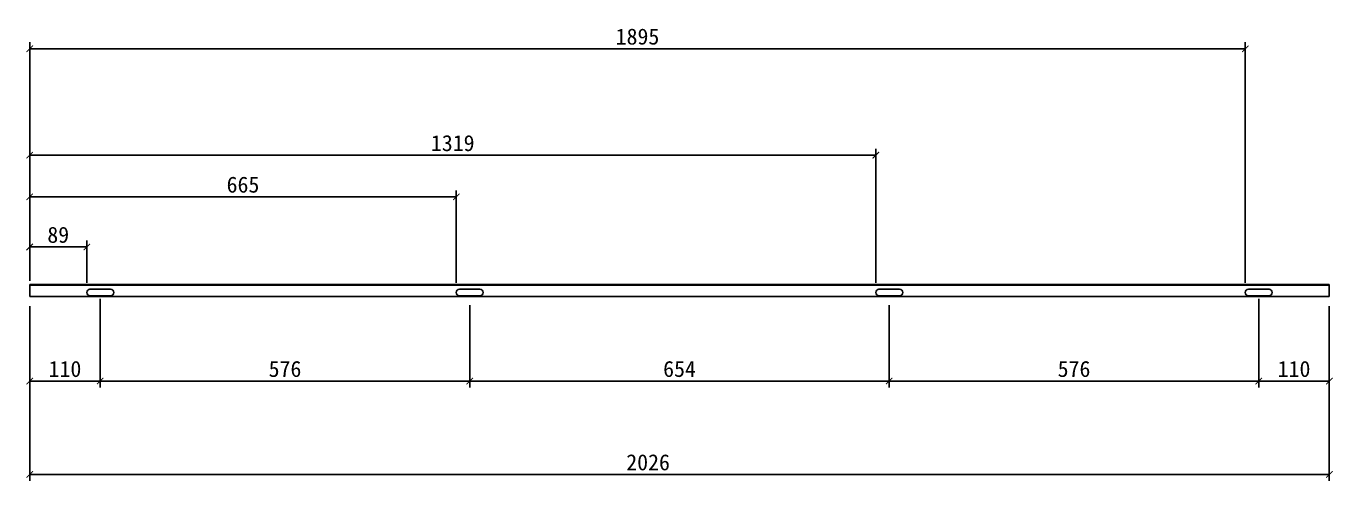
# Model space of a CAD drawing. Header units: millimetres. Extents: x -44117 to 256353, y -2095463 to 65325.
# Drawn here: x 123911 to 125948, y -956853 to -956145 of the extents above; entities that cross this region are included whole.
import ezdxf

# ---------------------------------------------------------------- set-up
doc = ezdxf.new("R2010")
doc.units = ezdxf.units.MM
doc.header["$LTSCALE"] = 10
doc.dimstyles.new('ISO-25', dxfattribs={"dimtxt": 2.5, "dimasz": 2.5, "dimexe": 1, "dimexo": 1, "dimtad": 1, "dimtxsty": 'Standard', "dimblk": 'ARCHTICK', "dimcen": 2.5, "dimadec": 0, "dimazin": 0, "dimtfac": 1, "dimtmove": 0, "dimatfit": 3, "dimfxl": 0, "dimarcsym": 0})

# ---------------------------------------------------------------- blocks, each defined once
blk = doc.blocks.new('_ArchTick')
at = {"color": 0, "linetype": 'ByBlock', "const_width": 0.15}
blk.add_lwpolyline([(-0.5, -0.5), (0.5, 0.5)], dxfattribs=at)
blk = doc.blocks.new('*D6518')
at = {"color": 0, "lineweight": -2}
for p, q in [((123916.6, -956581.2), (123916.6, -956853.3)), ((125942.6, -956581.2), (125942.6, -956853.3)), ((123916.6, -956843.3), (125942.6, -956843.3))]:
    blk.add_line(p, q, dxfattribs=at)
at = {"layer": 'Defpoints', "color": 0}
for p in [(123916.6, -956566.2), (125942.6, -956566.2), (125942.6, -956843.3)]:
    blk.add_point(p, dxfattribs=at)
at = {"color": 0, "lineweight": -2, "xscale": 10, "yscale": 10, "zscale": 10, "rotation": 180}
blk.add_blockref('_ArchTick', (123916.6, -956843.3), dxfattribs=at)
at = {"color": 0, "lineweight": -2, "xscale": 10, "yscale": 10, "zscale": 10}
blk.add_blockref('_ArchTick', (125942.6, -956843.3), dxfattribs=at)
at = {"color": 0, "insert": (124880.6, -956824.6), "char_height": 25, "attachment_point": 5}
blk.add_mtext('2026', dxfattribs=at)
blk = doc.blocks.new('*D6519')
at = {"color": 0, "lineweight": -2}
for p, q in [((123916.6, -956581.2), (123916.6, -956707.8)), ((124026.6, -956569.8), (124026.6, -956707.8)), ((123916.6, -956697.8), (124026.6, -956697.8))]:
    blk.add_line(p, q, dxfattribs=at)
at = {"layer": 'Defpoints', "color": 0}
for p in [(124026.6, -956554.8), (123916.6, -956566.2), (124026.6, -956697.8)]:
    blk.add_point(p, dxfattribs=at)
at = {"color": 0, "lineweight": -2, "xscale": 10, "yscale": 10, "zscale": 10, "rotation": 180}
blk.add_blockref('_ArchTick', (123916.6, -956697.8), dxfattribs=at)
at = {"color": 0, "lineweight": -2, "xscale": 10, "yscale": 10, "zscale": 10}
blk.add_blockref('_ArchTick', (124026.6, -956697.8), dxfattribs=at)
at = {"color": 0, "insert": (123971.6, -956679.1), "char_height": 25, "attachment_point": 5}
blk.add_mtext('110', dxfattribs=at)
blk = doc.blocks.new('*D6520')
at = {"color": 0, "lineweight": -2}
for p, q in [((125832.6, -956569.8), (125832.6, -956707.8)), ((125942.6, -956581.2), (125942.6, -956707.8)), ((125832.6, -956697.8), (125942.6, -956697.8))]:
    blk.add_line(p, q, dxfattribs=at)
at = {"layer": 'Defpoints', "color": 0}
for p in [(125832.6, -956554.8), (125942.6, -956566.2), (125942.6, -956697.8)]:
    blk.add_point(p, dxfattribs=at)
at = {"color": 0, "lineweight": -2, "xscale": 10, "yscale": 10, "zscale": 10, "rotation": 180}
blk.add_blockref('_ArchTick', (125832.6, -956697.8), dxfattribs=at)
at = {"color": 0, "lineweight": -2, "xscale": 10, "yscale": 10, "zscale": 10}
blk.add_blockref('_ArchTick', (125942.6, -956697.8), dxfattribs=at)
at = {"color": 0, "insert": (125887.6, -956679.1), "char_height": 25, "attachment_point": 5}
blk.add_mtext('110', dxfattribs=at)
blk = doc.blocks.new('*D6521')
at = {"color": 0, "lineweight": -2}
for p, q in [((124026.6, -956579.8), (124026.6, -956707.8)), ((124602.6, -956579.8), (124602.6, -956707.8)), ((124026.6, -956697.8), (124602.6, -956697.8))]:
    blk.add_line(p, q, dxfattribs=at)
at = {"layer": 'Defpoints', "color": 0}
for p in [(124026.6, -956564.8), (124602.6, -956564.8), (124602.6, -956697.8)]:
    blk.add_point(p, dxfattribs=at)
at = {"color": 0, "lineweight": -2, "xscale": 10, "yscale": 10, "zscale": 10, "rotation": 180}
blk.add_blockref('_ArchTick', (124026.6, -956697.8), dxfattribs=at)
at = {"color": 0, "lineweight": -2, "xscale": 10, "yscale": 10, "zscale": 10}
blk.add_blockref('_ArchTick', (124602.6, -956697.8), dxfattribs=at)
at = {"color": 0, "insert": (124314.6, -956679.1), "char_height": 25, "attachment_point": 5}
blk.add_mtext('576', dxfattribs=at)
blk = doc.blocks.new('*D6522')
at = {"color": 0, "lineweight": -2}
for p, q in [((123916.6, -956533.6), (123916.6, -956478.9)), ((124005.6, -956544.8), (124005.6, -956478.9)), ((123916.6, -956488.9), (124005.6, -956488.9))]:
    blk.add_line(p, q, dxfattribs=at)
at = {"layer": 'Defpoints', "color": 0}
for p in [(124005.6, -956488.9), (123916.6, -956548.6), (124005.6, -956559.8)]:
    blk.add_point(p, dxfattribs=at)
at = {"color": 0, "lineweight": -2, "xscale": 10, "yscale": 10, "zscale": 10, "rotation": 180}
blk.add_blockref('_ArchTick', (123916.6, -956488.9), dxfattribs=at)
at = {"color": 0, "lineweight": -2, "xscale": 10, "yscale": 10, "zscale": 10}
blk.add_blockref('_ArchTick', (124005.6, -956488.9), dxfattribs=at)
at = {"color": 0, "insert": (123961.1, -956470.1), "char_height": 25, "attachment_point": 5}
blk.add_mtext('89', dxfattribs=at)
blk = doc.blocks.new('*D6523')
at = {"color": 0, "lineweight": -2}
for p, q in [((123916.6, -956533.6), (123916.6, -956400.7)), ((124581.6, -956544.8), (124581.6, -956400.7)), ((123916.6, -956410.7), (124581.6, -956410.7))]:
    blk.add_line(p, q, dxfattribs=at)
at = {"layer": 'Defpoints', "color": 0}
for p in [(124581.6, -956410.7), (123916.6, -956548.6), (124581.6, -956559.8)]:
    blk.add_point(p, dxfattribs=at)
at = {"color": 0, "lineweight": -2, "xscale": 10, "yscale": 10, "zscale": 10, "rotation": 180}
blk.add_blockref('_ArchTick', (123916.6, -956410.7), dxfattribs=at)
at = {"color": 0, "lineweight": -2, "xscale": 10, "yscale": 10, "zscale": 10}
blk.add_blockref('_ArchTick', (124581.6, -956410.7), dxfattribs=at)
at = {"color": 0, "insert": (124249.1, -956391.9), "char_height": 25, "attachment_point": 5}
blk.add_mtext('665', dxfattribs=at)
blk = doc.blocks.new('*D6524')
at = {"color": 0, "lineweight": -2}
for p, q in [((123916.6, -956541.7), (123916.6, -956170)), ((125811.6, -956544.8), (125811.6, -956170)), ((123916.6, -956180), (125811.6, -956180))]:
    blk.add_line(p, q, dxfattribs=at)
at = {"layer": 'Defpoints', "color": 0}
for p in [(125811.6, -956180), (123916.6, -956556.7), (125811.6, -956559.8)]:
    blk.add_point(p, dxfattribs=at)
at = {"color": 0, "lineweight": -2, "xscale": 10, "yscale": 10, "zscale": 10, "rotation": 180}
blk.add_blockref('_ArchTick', (123916.6, -956180), dxfattribs=at)
at = {"color": 0, "lineweight": -2, "xscale": 10, "yscale": 10, "zscale": 10}
blk.add_blockref('_ArchTick', (125811.6, -956180), dxfattribs=at)
at = {"color": 0, "insert": (124864.1, -956161.2), "char_height": 25, "attachment_point": 5}
blk.add_mtext('1895', dxfattribs=at)
blk = doc.blocks.new('*D6525')
at = {"color": 0, "lineweight": -2}
for p, q in [((123916.6, -956541.7), (123916.6, -956335.9)), ((125235.6, -956544.8), (125235.6, -956335.9)), ((123916.6, -956345.9), (125235.6, -956345.9))]:
    blk.add_line(p, q, dxfattribs=at)
at = {"layer": 'Defpoints', "color": 0}
for p in [(125235.6, -956345.9), (123916.6, -956556.7), (125235.6, -956559.8)]:
    blk.add_point(p, dxfattribs=at)
at = {"color": 0, "lineweight": -2, "xscale": 10, "yscale": 10, "zscale": 10, "rotation": 180}
blk.add_blockref('_ArchTick', (123916.6, -956345.9), dxfattribs=at)
at = {"color": 0, "lineweight": -2, "xscale": 10, "yscale": 10, "zscale": 10}
blk.add_blockref('_ArchTick', (125235.6, -956345.9), dxfattribs=at)
at = {"color": 0, "insert": (124576.1, -956327.2), "char_height": 25, "attachment_point": 5}
blk.add_mtext('1319', dxfattribs=at)
blk = doc.blocks.new('*D6526')
at = {"color": 0, "lineweight": -2}
for p, q in [((124602.6, -956579.8), (124602.6, -956707.8)), ((125256.6, -956579.8), (125256.6, -956707.8)), ((124602.6, -956697.8), (125256.6, -956697.8))]:
    blk.add_line(p, q, dxfattribs=at)
at = {"layer": 'Defpoints', "color": 0}
for p in [(124602.6, -956564.8), (125256.6, -956564.8), (125256.6, -956697.8)]:
    blk.add_point(p, dxfattribs=at)
at = {"color": 0, "lineweight": -2, "xscale": 10, "yscale": 10, "zscale": 10, "rotation": 180}
blk.add_blockref('_ArchTick', (124602.6, -956697.8), dxfattribs=at)
at = {"color": 0, "lineweight": -2, "xscale": 10, "yscale": 10, "zscale": 10}
blk.add_blockref('_ArchTick', (125256.6, -956697.8), dxfattribs=at)
at = {"color": 0, "insert": (124929.6, -956679.1), "char_height": 25, "attachment_point": 5}
blk.add_mtext('654', dxfattribs=at)
blk = doc.blocks.new('*D6527')
at = {"color": 0, "lineweight": -2}
for p, q in [((125256.6, -956579.8), (125256.6, -956707.8)), ((125832.6, -956579.8), (125832.6, -956707.8)), ((125256.6, -956697.8), (125832.6, -956697.8))]:
    blk.add_line(p, q, dxfattribs=at)
at = {"layer": 'Defpoints', "color": 0}
for p in [(125256.6, -956564.8), (125832.6, -956564.8), (125832.6, -956697.8)]:
    blk.add_point(p, dxfattribs=at)
at = {"color": 0, "lineweight": -2, "xscale": 10, "yscale": 10, "zscale": 10, "rotation": 180}
blk.add_blockref('_ArchTick', (125256.6, -956697.8), dxfattribs=at)
at = {"color": 0, "lineweight": -2, "xscale": 10, "yscale": 10, "zscale": 10}
blk.add_blockref('_ArchTick', (125832.6, -956697.8), dxfattribs=at)
at = {"color": 0, "insert": (125544.6, -956679.1), "char_height": 25, "attachment_point": 5}
blk.add_mtext('576', dxfattribs=at)

msp = doc.modelspace()

# ---------------------------------------------------------------- linework, layer by layer
at = {"linetype": 'Continuous'}
for p, q in [((125942.58302, -956547.2229), (123916.57823, -956547.2229)), ((125942.58302, -956548.6229), (123916.57823, -956548.6229)), ((125942.58302, -956566.2229), (123916.57823, -956566.2229))]:
    msp.add_line(p, q, dxfattribs=at)
for p, q in [((123916.57823, -956547.2229), (123916.57823, -956566.2229)), ((125942.58302, -956547.2229), (125942.58302, -956566.2229))]:
    msp.add_line(p, q)
at = {"color": 2, "linetype": 'Continuous'}
for points in [[(124005.57843, -956559.8229), (124005.57843, -956559.8229, 0.4142135624), (124010.57843, -956564.8229), (124042.57843, -956564.8229, 0.4142135624), (124047.57843, -956559.8229), (124047.57843, -956559.8229, 0.4142135624), (124042.57843, -956554.8229), (124010.57843, -956554.8229, 0.4142135624)], [(124581.57843, -956559.8229), (124581.57843, -956559.8229, 0.4142135624), (124586.57843, -956564.8229), (124618.57843, -956564.8229, 0.4142135624), (124623.57843, -956559.8229), (124623.57843, -956559.8229, 0.4142135624), (124618.57843, -956554.8229), (124586.57843, -956554.8229, 0.4142135624)], [(125235.57843, -956559.8229), (125235.57843, -956559.8229, 0.4142135624), (125240.57843, -956564.8229), (125272.57843, -956564.8229, 0.4142135624), (125277.57843, -956559.8229), (125277.57843, -956559.8229, 0.4142135624), (125272.57843, -956554.8229), (125240.57843, -956554.8229, 0.4142135624)], [(125811.57843, -956559.8229), (125811.57843, -956559.8229, 0.4142135624), (125816.57843, -956564.8229), (125848.57843, -956564.8229, 0.4142135624), (125853.57843, -956559.8229), (125853.57843, -956559.8229, 0.4142135624), (125848.57843, -956554.8229), (125816.57843, -956554.8229, 0.4142135624)]]:
    msp.add_lwpolyline(points, format="xyb", close=True, dxfattribs=at)

# ---------------------------------------------------------------- dimensions: what is measured, and where the dimension line sits
for base, p1, p2, picture, middle in [((125811.57843, -956179.96151), (123916.57823, -956556.7229), (125811.57843, -956559.8229), '*D6524', (124864.07833, -956161.21151)), ((125235.57843, -956345.94067), (123916.57823, -956556.7229), (125235.57843, -956559.8229), '*D6525', (124576.07833, -956327.19067)), ((124581.57843, -956410.69402), (123916.57823, -956548.6229), (124581.57843, -956559.8229), '*D6523', (124249.07833, -956391.94402)), ((124005.57843, -956488.89019), (123916.57823, -956548.6229), (124005.57843, -956559.8229), '*D6522', (123961.07833, -956470.14019)), ((124026.57843, -956697.81249), (123916.57823, -956566.2229), (124026.57843, -956554.8229), '*D6519', (123971.57833, -956679.06249)), ((124602.57843, -956697.81249), (124026.57843, -956564.8229), (124602.57843, -956564.8229), '*D6521', (124314.57843, -956679.06249)), ((125256.57843, -956697.81249), (124602.57843, -956564.8229), (125256.57843, -956564.8229), '*D6526', (124929.57843, -956679.06249)), ((125832.57843, -956697.81249), (125256.57843, -956564.8229), (125832.57843, -956564.8229), '*D6527', (125544.57843, -956679.06249)), ((125942.58302, -956697.81249), (125832.57843, -956554.8229), (125942.58302, -956566.2229), '*D6520', (125887.58072, -956679.06249))]:
    dim = msp.add_linear_dim(base=base, p1=p1, p2=p2, dimstyle='ISO-25', override={"dimscale": 10, "dimasz": 1, "dimexo": 1.5})
    dim.commit()
    dim.dimension.update_dxf_attribs({"geometry": picture, "text_midpoint": middle})
dim = msp.add_linear_dim(base=(125942.58302, -956843.34592), p1=(123916.57823, -956566.2229), p2=(125942.58302, -956566.2229), dimstyle='ISO-25', override={"dimscale": 10, "dimasz": 1, "dimexo": 1.5})
dim.commit()
dim.dimension.update_dxf_attribs({"geometry": '*D6518', "text_midpoint": (124880.58063, -956843.34592), "dimtype": 160})

doc.saveas('drawing.dxf')
